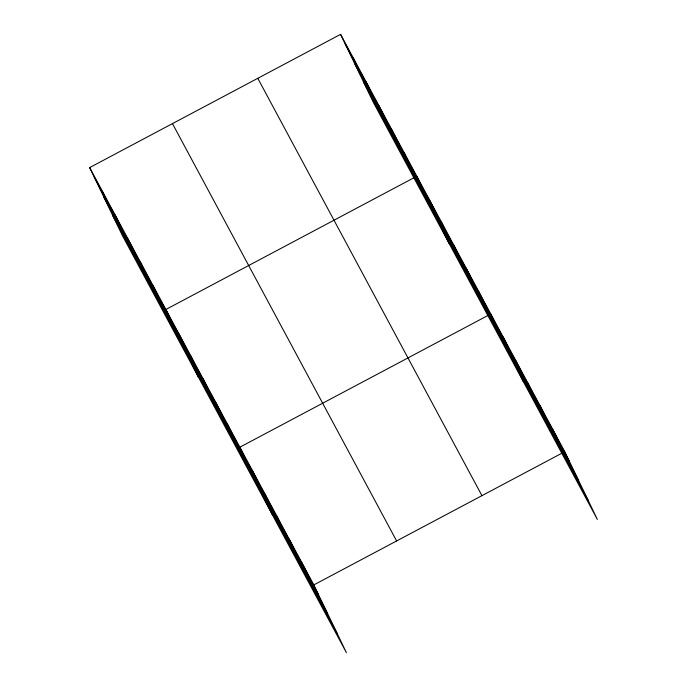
<?xml version="1.0" encoding="UTF-8"?>
<svg xmlns="http://www.w3.org/2000/svg" width="687" height="687" viewBox="0 0 687 687"><rect width="100%" height="100%" fill="white"/><g stroke="black" fill="none" stroke-linecap="round" stroke-linejoin="round"><path stroke-width="1.03" d="M89.654 167.585L313.813 584.92L346.411 652.65L122.252 235.315L89.654 167.585L340.589 34.35L564.748 451.685L597.346 519.415L373.187 102.08L340.589 34.35M414.046 177.71L165.868 309.485L198.466 377.206M488.019 315.427L239.84 447.203L272.438 514.932M313.813 584.92L561.992 453.154M345.14 43.796L569.3 461.132M354.398 63.032L578.557 480.368M363.93 82.844L588.089 500.179M257.78 78.318L481.939 495.653M172.463 123.617L396.622 540.952M94.205 177.04L318.364 594.375M103.454 196.267L327.613 613.603M112.994 216.087L337.154 633.423M552.425 428.731L556.968 438.177M540.094 405.777L544.645 415.223M527.762 382.822L532.313 392.277M515.439 359.868L519.982 369.323M503.107 336.913L507.659 346.368M490.776 313.968L523.374 381.689M478.453 291.013L482.995 300.459M466.121 268.059L470.672 277.505M453.789 245.104L458.341 254.551M441.466 222.15L446.009 231.596M429.135 199.196L433.686 208.65M416.803 176.241L449.401 243.971M404.102 152.591L408.653 162.046M391.401 128.95L395.952 138.396M378.7 105.3L383.243 114.746M365.999 81.65L370.542 91.096M353.298 58L357.841 67.446M301.481 561.966L306.033 571.421M289.158 539.02L293.701 548.466M276.827 516.066L281.378 525.512M264.495 493.111L269.046 502.558M252.172 470.157L256.715 479.603M227.509 424.248L232.06 433.695M215.186 401.294L219.728 410.749M202.854 378.339L207.405 387.794M190.522 355.385L195.074 364.84M178.199 332.439L182.742 341.886M153.167 285.835L157.709 295.281M140.466 262.185L145.009 271.631M127.765 238.535L132.308 247.981M115.055 214.885L119.607 224.34M102.354 191.235L106.906 200.69"/></g></svg>
